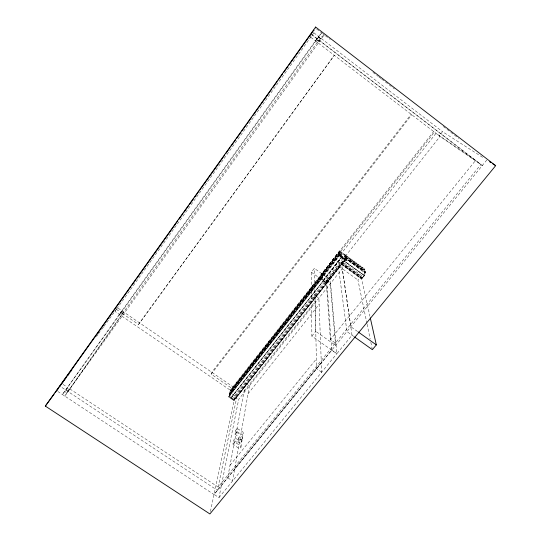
<?xml version="1.0" encoding="UTF-8"?>
<svg xmlns="http://www.w3.org/2000/svg" width="541" height="541" viewBox="0 0 541 541"><rect width="100%" height="100%" fill="white"/><g stroke="black" fill="none" stroke-linecap="round" stroke-linejoin="round"><path stroke-width="0.41" stroke-dasharray="2.71 2.03" d="M362.511 277.932L342.554 263.453L362.511 277.932L361.672 279.075L365.114 274.084L364.154 270.04L344.556 255.724L345.009 259.633L344.549 260.559M310.676 37.261L310.96 34.834M240.975 447.17L243.24 432.834L242.835 431.914L237.147 428.499L235.633 430.386L234.922 434.071L237.215 435.857L238.48 438.318L237.837 441.902L239.785 443.038L241.09 442.971L241.888 441.983L241.36 440.442L239.825 439.407L238.317 439.907L235.288 438.176L233.732 440.103L232.975 444.033L238.405 448.124L240.163 448.164L240.975 447.17L240.441 445.615L234.544 442.085L232.975 444.033M234.922 434.071L236.451 432.164L237.147 428.499M218.956 497.612L336.827 353.631L331.741 350.041L214.06 494.379L218.956 497.612L238.709 399.305L342.243 268.647L352.035 335.197L336.833 353.767L311.866 336.144L311.359 272.197L314.362 268.35L329.882 279.528L335.63 345.415L315.728 331.335L314.362 268.35M325.763 282.544L232.995 399.873L233.874 400.34L344.935 259.775L340.803 256.644L344.211 259.18L325.655 282.49L344.069 259.355M210.402 511.529L234.895 396.702L326.663 280.603L330.592 283.43M323.329 280.799L230.635 398.264L323.532 280.637L230.872 398.291L231.92 399.143L324.654 281.672L323.423 280.576L341.797 257.3L323.437 280.82M230.872 398.291L230.953 397.946L233.949 399.995M229.485 393.53L321.212 276.911L321.28 278.25L229.283 395.491L321.503 278.412L321.104 276.85L321.435 277.066L229.729 393.564L229.519 394.463L230.162 394.903L231.081 390.866L339.87 252.329M211.2 374.189L411.769 114.746L411.106 114.307L211.774 372.282L211.2 374.189L232.495 388.756L434.416 132.112L433.612 131.564L230.256 390.223L231.291 391.015L230.006 396.641A1.055 0.433 39 0 0 230.764 397.689L234.165 400.137L326.838 283.017L322.754 280.082M229.283 395.491L229.492 394.578L321.469 277.695M230.317 390.987L321.32 274.889L230.108 390.845L230.446 390.433L231.081 390.866M345.963 259.213L234.064 400.604L228.701 396.945L230.263 390.183L114.949 311.4L313.861 32.805L314.598 30.411M243.355 433.422L242.571 434.396L240.867 434.349L235.633 430.386M242.185 438.947L242.206 437.182L240.475 435.857L238.486 438.325L240.414 439.448L241.712 439.38L242.503 438.399M138.496 324.472L334.297 55.317L138.496 324.472L122.591 313.597M364.492 275.038C365.716 274.537 362.855 267.707 364.756 269.79L345.3 255.305M121.901 314.51L64.744 396.059L324.208 34.847L320.455 37.877L121.116 315.613M123.693 312.015L67.003 392.922L64.683 391.386M121.935 310.811L62.431 394.531L321.679 32.9L318.575 36.423L119.351 314.409M96.508 336.475L98.002 334.446M98.503 333.77L101.492 329.699M101.992 329.023L103.487 326.987M103.98 326.311L117.519 307.788L232.948 386.768L231.433 393.476L236.802 397.141L217.448 490.362L59.875 386.166M344.374 260.789L345.178 259.599L344.57 255.798L345.226 254.879L345.97 259.22M321.016 275.058L339.004 251.727L320.996 274.625L321.34 275.274M339.281 252.275L321.232 275.213L339.058 252.113M231.102 390.758L339.883 252.397L340.417 256.035L341.351 256.975M231.291 391.015L339.511 253.898L339.687 255.122L321.395 278.351L321.327 277.006L339.511 253.898M345.219 259.721L340.783 256.495L340.201 252.566L340.735 251.883L345.09 255.054L345.767 259.024L345.28 260.093L339.728 256.055L339.031 251.727M321.171 278.189L339.471 254.96L339.295 253.743M340.012 254.696L340.093 255.027L339.917 252.742M330.362 339.478L325.898 276.661L341.959 256.306L341.493 253.283L435.992 133.323L475.573 160.461L330.362 339.478L335.427 343.055M340.255 254.953L322.023 278.189L321.361 277.716L339.599 254.473L340.269 255.027M230.162 394.903L322.125 278.169M228.701 396.945L322.132 278.25L321.354 277.634M339.728 256.055L340.411 255.183L339.782 250.923L364.817 269.161M340.783 256.495L341.33 255.805L340.735 251.883M323.2 280.421L341.574 257.137L323.22 280.738L322.984 280.258M482.592 157.303L442.511 131.673L439.204 135.859L482.308 165.519L311.055 34.029M331.748 350.176L326.663 280.522L341.317 261.979L360.962 276.228L369.929 316.282M345.584 256.955L365.189 271.548L365.689 272.65L365.358 271.339L344.401 256.008M346.294 256.231L345.205 255.433L345.598 257.543L346.673 258.375L346.321 256.197L346.673 258.375M345.571 257.577L346.7 258.341M345.002 258.395L345.51 257.753L365.344 272.164L364.83 272.799M345.016 258.463L345.523 257.82L365.364 272.245L364.85 272.88L341.33 255.805M326.527 283.044L344.948 259.524L345.172 260.011L326.811 282.957M233.976 399.873L344.901 259.552M233.874 400.34L326.636 283.099L325.648 282.409M326.73 282.957L345.124 259.714M341.838 264.082L361.828 278.777L341.871 264.312L344.556 260.647M346.882 260.005L346.477 260.613L345.368 259.802L345.773 259.2L346.896 260.079L340.411 255.183M244.113 391.096L315.126 301.493M248.035 393.78L319.129 304.346M364.154 270.04L364.661 269.411L364.756 269.79M311.866 336.144L315.728 331.335M366.933 323.444L357.926 280.008L360.962 276.228M361.773 278.541L364.167 275.565L344.218 261.08L364.411 275.667L363.383 276.945L343.413 262.453M364.411 275.667L364.512 275.139M237.817 441.896L239.839 439.42M230.013 465.287L316.377 358.926M234.794 468.479L321.286 362.369M486.812 160.001L214.02 494.569L57.928 391.556M315.383 40.879L317.384 38.884M317.263 42.32L319.914 40.825M241.712 439.38L240.414 439.448M321.05 274.639L321.124 275.119M237.093 442.43L233.732 440.103M236.451 432.164L239.649 434.322M63.067 384.414L67.544 387.376M69.843 388.898L218.138 487.069L480.848 164.511L319.826 40.879M66.976 388.174L69.282 389.703M65.988 389.554L68.288 391.075M234.895 396.702L238.709 399.305M229.492 394.578L230.135 395.018L229.769 396.614A1.055 0.433 39 0 0 230.52 397.655L230.737 397.804M121.143 311.907L122.929 313.111M116.376 309.351L120.812 312.387M120.366 313.009L122.138 314.213M353.8 336.455L346.93 331.559L338.301 265.793L357.926 280.008M357.567 331.511L350.866 326.73L341.317 261.979M321.104 274.672L322.071 275.43M326.663 280.522L330.585 283.349L336.833 353.767M323.423 280.576L326.507 282.72M311.359 272.197L326.865 283.342M345.07 255.163L364.925 269.58M341.493 253.283L345.435 256.157L440.043 136.433L310.683 37.201M339.106 251.775L340.201 252.566M345.598 257.029L365.378 271.413M365.689 272.65L345.625 258.409L365.513 272.867M345.368 259.802L346.477 260.613M344.056 259.281L340.681 256.887M364.336 275.349L344.434 261.161M361.753 278.459L341.784 264.069L361.604 278.75M337.712 261.695L361.672 279.075M341.56 257.063L340.627 256.123L340.1 252.559M321.861 275.22L322.531 279.683M322.97 280.164L323.308 280.394M313.861 32.805L442.511 131.673M318.642 37.119L321.151 39.047M311.041 34.137L317.317 38.952M316.39 39.486L318.277 40.933M316.607 28.991L322.037 33.17M322.707 33.691L324.715 35.233M325.384 35.753L330.233 39.479M372.945 72.352L378.301 76.477M378.971 76.998L380.979 78.54M381.648 79.06L394.47 88.927M443.275 126.486L458.707 138.368M322.646 279.961L322.078 279.305L321.868 275.301M322.314 279.609L322.679 279.853M241.59 440.759L241.773 441.382M367.102 324.262L370.159 339.018M370.835 342.291L372.194 348.85M342.947 258.395L324.539 281.611M340.093 255.027L339.565 252.755L339.87 254.865M321.969 275.355L322.294 279.386M321.435 277.066L321.503 278.412M249.455 385.753L232.576 480.976L227.66 477.703L245.628 383.123L249.455 385.753M318.696 37.059L316.357 39.52L318.236 40.96L321.226 38.999L318.696 37.059M321.645 372.167L316.586 368.624L314.99 295.372L318.899 298.172L321.645 372.167"/><path stroke-width="0.81" d="M315.342 28.017L315.64 27.05L495.671 165.661L209.888 513.95L45.329 406.088L315.64 27.05M56.643 390.71L94.371 337.814M94.661 337.483L130.624 286.987M131.463 285.891L136.014 279.426M136.859 278.324L141.404 271.873M141.769 271.447L146.794 264.312M147.166 263.88L152.183 256.759M152.562 256.312L177.658 221.039M178.638 219.666L183.047 213.485M183.96 212.295L188.437 205.925M189.357 204.728L193.827 198.371M194.76 197.161L199.216 190.817M200.156 189.593L204.606 183.257M205.059 182.716L209.996 175.703M210.456 175.149L224.711 155.078M225.692 153.698L230.108 147.51M231.088 146.131L235.504 139.943M236.485 138.57L240.901 132.376M241.847 131.057L246.297 124.815M247.257 123.558L251.693 117.248M252.654 115.99L257.09 109.681M257.523 109.072L262.486 102.114M262.912 101.519L271.805 89.049M272.786 87.676L277.202 81.481M278.182 80.109L282.598 73.914M283.491 72.67L287.995 66.354M288.88 65.109L293.391 58.786M293.783 58.239L298.788 51.219M299.173 50.685L304.184 43.652M304.563 43.131L313.908 30.019M45.329 406.088L54.181 394.051M55.168 392.712L58.137 388.675M59.875 386.166L63.615 381.216M63.852 380.763L66.34 377.388M67.605 375.792L69.099 373.763M70.316 371.978L71.804 369.949M370.294 317.919L376.333 344.901L372.364 349.669L354.49 336.942M489.537 161.739L490.897 162.611M492.263 163.483L495.671 165.661M358.237 331.985L376.333 344.901"/></g></svg>
